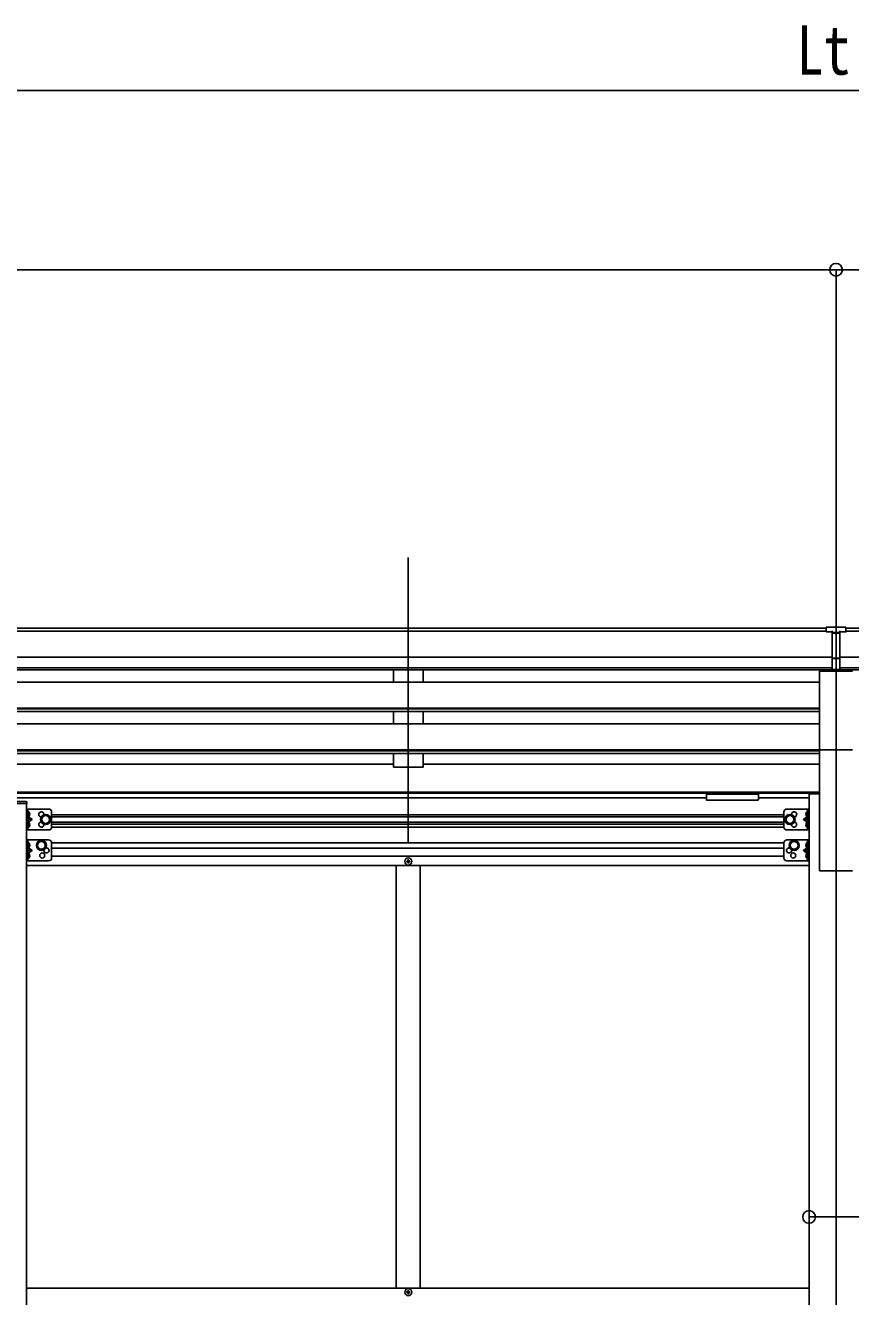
# Model space of a CAD drawing. Units: millimetres, scale not verified. Extents: x -10512 to 10512, y -7425 to 7425.
# Drawn here: x -2873 to -1492, y -2676 to -548 of the extents above; entities that cross this region are included whole.
import ezdxf
from ezdxf.enums import TextEntityAlignment as Align

# ---------------------------------------------------------------- set-up
doc = ezdxf.new("R2010")
doc.units = ezdxf.units.MM
doc.header["$LTSCALE"] = 30
for name, color, linetype in [('0-3_YKK_12', 2, 'Continuous'), ('0-4_YKK_13', 4, 'Continuous'), ('0-5_YKK_A1', 4, 'Continuous'), ('0-6_YKK_D', 6, 'Continuous')]:
    doc.layers.add(name, color=color, linetype=linetype)
doc.styles.add('ＭＳ ゴシック', font='')
doc.styles.get('ＭＳ ゴシック').set_extended_font_data('MS Gothic')

msp = doc.modelspace()

# ---------------------------------------------------------------- linework, layer by layer
at = {"layer": '0-3_YKK_12'}
for p, q in [((-2232.28, -1438.98), (-2232.28, -1916.5)), ((-1516.28, -1438.98), (-1516.28, -4613.38))]:
    msp.add_line(p, q, dxfattribs=at)
at = {"layer": '0-4_YKK_13'}
for p, q in [((-1532.77, -1563.4), (-1532.77, -1555.56)), ((-1532.77, -1563.4), (-1522.77, -1563.4)), ((-1516.27, -1564.22), (-1522.77, -1563.82)), ((-1522.77, -1565.4), (-1509.77, -1565.4)), ((-1509.77, -1563.88), (-1516.27, -1564.19)), ((-1509.77, -1627.03), (-1509.77, -1561.75)), ((-1522.77, -1606.92), (-1516.27, -1607.08)), ((-1516.27, -1607.08), (-1509.77, -1606.92)), ((-1543.78, -1760.81), (-1543.78, -1629.01)), ((-1543.78, -1629.01), (-1488.78, -1629.01)), ((-1522.77, -1625.96), (-1516.27, -1626.36)), ((-1516.27, -1626.36), (-1509.77, -1625.96)), ((-1543.78, -1760.81), (-1488.78, -1760.81)), ((-2870.78, -1850.38), (-2921.78, -1850.38)), ((-2872.28, -1847.38), (-2920.28, -1847.38)), ((-2870.78, -1848.88), (-2870.78, -1850.38)), ((-1733.28, -1833.67), (-1733.28, -1844.43)), ((-1733.28, -1833.86), (-1733.28, -1835.4)), ((-1731.28, -1833), (-1648.28, -1833)), ((-1731.28, -1835.18), (-1648.28, -1835.18)), ((-1731.28, -1845.09), (-1648.28, -1845.09)), ((-1646.28, -1833.67), (-1646.28, -1844.43)), ((-2871.28, -1859.86), (-2871.28, -1894.86)), ((-2834.28, -1859.86), (-2871.28, -1859.86)), ((-2868.78, -1859.86), (-2868.78, -1894.86)), ((-2868.28, -1872.36), (-2868.78, -1872.28)), ((-2868.28, -1864.36), (-2867.47, -1864.51)), ((-2868.28, -1872.36), (-2867.47, -1872.22)), ((-2829.28, -1864.86), (-2829.28, -1889.86)), ((-1603.48, -1864.86), (-1603.48, -1889.86)), ((-1598.48, -1859.86), (-1561.48, -1859.86)), ((-1564.48, -1864.36), (-1565.28, -1864.51)), ((-1564.48, -1872.36), (-1565.28, -1872.22)), ((-1564.48, -1872.36), (-1563.98, -1872.28)), ((-1563.98, -1859.86), (-1563.98, -1894.86)), ((-1561.48, -1859.86), (-1561.48, -1894.86)), ((-2868.78, -1877.36), (-2861.78, -1877.36)), ((-2868.28, -1890.36), (-2868.78, -1890.28)), ((-2868.28, -1882.36), (-2867.47, -1882.51)), ((-2868.28, -1890.36), (-2867.47, -1890.22)), ((-1563.98, -1877.36), (-1570.98, -1877.36)), ((-1564.48, -1882.36), (-1565.28, -1882.51)), ((-1564.48, -1890.36), (-1565.28, -1890.22)), ((-1564.48, -1890.36), (-1563.98, -1890.28)), ((-2834.28, -1894.86), (-2871.28, -1894.86)), ((-2871.28, -1911.74), (-2871.28, -1946.74)), ((-2834.28, -1911.74), (-2871.28, -1911.74)), ((-2868.78, -1911.74), (-2868.78, -1946.74)), ((-1598.48, -1894.86), (-1561.48, -1894.86)), ((-1598.48, -1911.74), (-1561.48, -1911.74)), ((-1563.98, -1911.74), (-1563.98, -1946.74)), ((-1561.48, -1911.74), (-1561.48, -1946.74)), ((-2868.28, -1916.24), (-2868.78, -1916.33)), ((-2868.78, -1929.24), (-2861.78, -1929.24)), ((-2868.28, -1934.24), (-2868.78, -1934.33)), ((-2868.28, -1916.24), (-2867.47, -1916.38)), ((-2868.28, -1924.24), (-2867.47, -1924.1)), ((-2868.28, -1934.24), (-2867.47, -1934.38)), ((-2829.28, -1916.74), (-2829.28, -1941.74)), ((-1603.48, -1916.74), (-1603.48, -1941.74)), ((-1563.98, -1929.24), (-1570.98, -1929.24)), ((-1564.48, -1916.24), (-1565.28, -1916.38)), ((-1564.48, -1924.24), (-1565.28, -1924.1)), ((-1564.48, -1934.24), (-1565.28, -1934.38)), ((-1564.48, -1916.24), (-1563.98, -1916.33)), ((-1564.48, -1934.24), (-1563.98, -1934.33)), ((-2834.28, -1946.74), (-2871.28, -1946.74)), ((-2868.28, -1942.24), (-2867.47, -1942.1)), ((-2233.77, -1947.24), (-2234.77, -1947.24)), ((-2230.77, -1948.24), (-2229.77, -1948.24)), ((-1598.48, -1946.74), (-1561.48, -1946.74)), ((-1564.48, -1942.24), (-1565.28, -1942.1)), ((-2233.78, -2669.36), (-2234.78, -2669.36)), ((-2230.78, -2668.36), (-2229.78, -2668.36))]:
    msp.add_line(p, q, dxfattribs=at)
for points in [[(-1532.77, -1555.56), (-1514.77, -1555.4), (-1499.77, -1555.53)], [(-1509.77, -1627.03), (-1516.27, -1627.42), (-1522.77, -1627.03), (-1522.77, -1561.69)], [(-1509.77, -1563.35), (-1499.77, -1563.27), (-1499.77, -1555.53)], [(-1509.77, -1608.02), (-1513.03, -1608.1), (-1516.27, -1608.18), (-1519.52, -1608.1), (-1522.77, -1608.02)], [(-1733.28, -1833.67), (-1733.24, -1833.47), (-1733.15, -1833.33), (-1733.06, -1833.24), (-1732.96, -1833.18), (-1732.83, -1833.13), (-1732.54, -1833.07), (-1732.05, -1833.03), (-1731.51, -1833.01), (-1731.28, -1833)], [(-1733.28, -1844.43), (-1733.24, -1844.62), (-1733.15, -1844.76), (-1733.06, -1844.85), (-1732.96, -1844.91), (-1732.83, -1844.96), (-1732.54, -1845.02), (-1732.05, -1845.07), (-1731.51, -1845.09), (-1731.28, -1845.09)], [(-1648.28, -1833), (-1647.92, -1833.01), (-1647.39, -1833.03), (-1646.94, -1833.08), (-1646.64, -1833.16), (-1646.47, -1833.26), (-1646.35, -1833.4), (-1646.28, -1833.58), (-1646.28, -1833.67)], [(-1648.28, -1845.09), (-1647.92, -1845.09), (-1647.39, -1845.06), (-1646.94, -1845.01), (-1646.64, -1844.93), (-1646.47, -1844.83), (-1646.35, -1844.7), (-1646.28, -1844.52), (-1646.28, -1844.43)], [(-2869.16, -1868.36), (-2868.53, -1867.18), (-2866.3, -1866.06)], [(-2869.16, -1868.36), (-2868.53, -1869.55), (-2866.3, -1870.66)], [(-2868.28, -1872.36), (-2868.28, -1864.36), (-2868.78, -1864.45), (-2868.78, -1872.28)], [(-2868.78, -1872.36), (-2861.78, -1877.36), (-2868.78, -1882.36)], [(-1563.98, -1872.36), (-1570.98, -1877.36), (-1563.98, -1882.36)], [(-1563.59, -1868.36), (-1564.22, -1867.18), (-1566.45, -1866.06)], [(-1563.59, -1868.36), (-1564.22, -1869.55), (-1566.45, -1870.66)], [(-1564.48, -1872.36), (-1564.48, -1864.36), (-1563.98, -1864.45), (-1563.98, -1872.28)], [(-2869.16, -1886.36), (-2868.53, -1885.18), (-2866.3, -1884.06)], [(-2869.16, -1886.36), (-2868.53, -1887.55), (-2866.3, -1888.66)], [(-2868.28, -1890.36), (-2868.28, -1882.36), (-2868.78, -1882.45), (-2868.78, -1890.28)], [(-1563.59, -1886.36), (-1564.22, -1885.18), (-1566.45, -1884.06)], [(-1563.59, -1886.36), (-1564.22, -1887.55), (-1566.45, -1888.66)], [(-1564.48, -1890.36), (-1564.48, -1882.36), (-1563.98, -1882.45), (-1563.98, -1890.28)], [(-2869.16, -1920.24), (-2868.53, -1919.06), (-2866.3, -1917.94)], [(-2869.16, -1920.24), (-2868.53, -1921.43), (-2866.3, -1922.54)], [(-2869.16, -1938.24), (-2868.53, -1937.06), (-2866.3, -1935.94)], [(-2868.28, -1916.24), (-2868.28, -1924.24), (-2868.78, -1924.15), (-2868.78, -1916.33)], [(-2868.78, -1924.24), (-2861.78, -1929.24), (-2868.78, -1934.24)], [(-2868.28, -1934.24), (-2868.28, -1942.24), (-2868.78, -1942.15), (-2868.78, -1934.33)], [(-1563.98, -1924.24), (-1570.98, -1929.24), (-1563.98, -1934.24)], [(-1563.59, -1920.24), (-1564.22, -1919.06), (-1566.45, -1917.94)], [(-1563.59, -1920.24), (-1564.22, -1921.43), (-1566.45, -1922.54)], [(-1563.59, -1938.24), (-1564.22, -1937.06), (-1566.45, -1935.94)], [(-1564.48, -1916.24), (-1564.48, -1924.24), (-1563.98, -1924.15), (-1563.98, -1916.33)], [(-1564.48, -1934.24), (-1564.48, -1942.24), (-1563.98, -1942.15), (-1563.98, -1934.33)], [(-2869.16, -1938.24), (-2868.53, -1939.43), (-2866.3, -1940.54)], [(-2234.77, -1947.24), (-2234.77, -1948.24), (-2233.77, -1948.24)], [(-2231.77, -1946.24), (-2231.77, -1945.24), (-2232.77, -1945.24), (-2232.77, -1946.24)], [(-2232.77, -1949.24), (-2232.77, -1950.24), (-2231.77, -1950.24), (-2231.77, -1949.24)], [(-2229.77, -1948.24), (-2229.77, -1947.24), (-2230.77, -1947.24)], [(-1563.59, -1938.24), (-1564.22, -1939.43), (-1566.45, -1940.54)], [(-2234.78, -2669.36), (-2234.78, -2668.36), (-2233.78, -2668.36)], [(-2232.78, -2667.36), (-2232.78, -2666.36), (-2231.78, -2666.36), (-2231.78, -2667.36)], [(-2231.78, -2670.36), (-2231.78, -2671.36), (-2232.78, -2671.36), (-2232.78, -2670.36)], [(-2229.78, -2668.36), (-2229.78, -2669.36), (-2230.78, -2669.36)]]:
    msp.add_lwpolyline(points, dxfattribs=at)
for points in [[(-2839.28, -1884.87), (-2845.78, -1881.12), (-2845.78, -1873.61), (-2839.28, -1869.86), (-2832.78, -1873.61), (-2832.78, -1881.12)], [(-1593.48, -1884.87), (-1586.98, -1881.12), (-1586.98, -1873.61), (-1593.48, -1869.86), (-1599.98, -1873.61), (-1599.98, -1881.12)], [(-2846.28, -1928.25), (-2852.78, -1924.5), (-2852.78, -1916.99), (-2846.28, -1913.24), (-2839.78, -1916.99), (-2839.78, -1924.5)], [(-1586.48, -1928.25), (-1579.98, -1924.5), (-1579.98, -1916.99), (-1586.48, -1913.24), (-1592.98, -1916.99), (-1592.98, -1924.5)]]:
    msp.add_lwpolyline(points, close=True, dxfattribs=at)
for centre, radius in [((-2839.28, -1877.36), 8.5), ((-2839.28, -1877.36), 7.5), ((-2839.28, -1877.36), 6.5), ((-1593.48, -1877.36), 8.5), ((-1593.48, -1877.36), 7.5), ((-1593.48, -1877.36), 6.5), ((-2846.28, -1920.74), 8.5), ((-2846.28, -1920.74), 7.5), ((-2846.28, -1920.74), 6.5), ((-1586.48, -1920.74), 8.5), ((-1586.48, -1920.74), 7.5), ((-1586.48, -1920.74), 6.5), ((-2844.77, -1937.74), 4.25), ((-1587.98, -1937.74), 4.25), ((-2232.27, -1947.74), 5.9), ((-2232.28, -2668.86), 5.9)]:
    msp.add_circle(centre, radius, dxfattribs=at)
for centre, radius, start, end in [((-2872.28, -1848.88), 1.5, 0, 90), ((-2867.63, -1865.39), 0.9, 32.05588, 80), ((-2867.63, -1871.34), 0.9, 280, 327.94412), ((-2872.38, -1868.36), 6.5, 327.94412, 32.05588), ((-2846.28, -1868.86), 4.25, 353.70569, 265.23923), ((-2834.28, -1864.86), 5, 0, 90), ((-1598.48, -1864.86), 5, 90, 180), ((-1586.48, -1868.86), 4.25, 274.76077, 186.29431), ((-1560.38, -1868.36), 6.5, 147.94412, 212.05588), ((-1565.12, -1865.39), 0.9, 100, 147.94412), ((-1565.12, -1871.34), 0.9, 212.05588, 260), ((-2867.63, -1883.39), 0.9, 32.05588, 80), ((-2867.63, -1889.34), 0.9, 280, 327.94412), ((-2872.38, -1886.36), 6.5, 327.94412, 32.05588), ((-2846.28, -1885.86), 4.25, 94.76077, 6.29431), ((-2834.28, -1889.86), 5, 270, 0), ((-1598.48, -1889.86), 5, 180, 270), ((-1586.48, -1885.86), 4.25, 173.70569, 85.23923), ((-1560.38, -1886.36), 6.5, 147.94412, 212.05588), ((-1565.12, -1883.39), 0.9, 100, 147.94412), ((-1565.12, -1889.34), 0.9, 212.05588, 260), ((-2834.28, -1916.74), 5, 0, 90), ((-1598.48, -1916.74), 5, 90, 180), ((-2867.63, -1917.27), 0.9, 32.05588, 80), ((-2867.63, -1923.22), 0.9, 280, 327.94412), ((-2867.63, -1935.27), 0.9, 32.05588, 80), ((-2872.38, -1920.24), 6.5, 327.94412, 32.05588), ((-2872.38, -1938.24), 6.5, 327.94412, 32.05588), ((-2837.77, -1929.24), 4.25, 162.88004, 107.12346), ((-1594.98, -1929.24), 4.25, 72.87654, 17.11996), ((-1560.38, -1920.24), 6.5, 147.94412, 212.05588), ((-1560.38, -1938.24), 6.5, 147.94412, 212.05588), ((-1565.12, -1917.27), 0.9, 100, 147.94412), ((-1565.12, -1923.22), 0.9, 212.05588, 260), ((-1565.12, -1935.27), 0.9, 100, 147.94412), ((-2867.63, -1941.22), 0.9, 280, 327.94412), ((-2834.28, -1941.74), 5, 270, 0), ((-2233.77, -1946.24), 1, 270, 0), ((-2233.77, -1949.24), 1, 0, 90), ((-2230.77, -1946.24), 1, 180, 270), ((-2230.77, -1949.24), 1, 90, 180), ((-1598.48, -1941.74), 5, 180, 270), ((-1565.12, -1941.22), 0.9, 212.05588, 260), ((-2233.78, -2667.36), 1, 270, 0), ((-2233.78, -2670.36), 1, 0, 90), ((-2230.78, -2667.36), 1, 180, 270), ((-2230.78, -2670.36), 1, 90, 180)]:
    msp.add_arc(centre, radius, start, end, dxfattribs=at)
for centre, major_axis, ratio, start_param, end_param in [((-1491.7, -1565.71), (24.57, -1.51), 0.121868, 3.1422238, 3.1491027), ((-1731.28, -1835.4), (2, 0), 0.109601, 1.5707963, 3.1415927), ((-1648.28, -1835.4), (2, 0), 0.109601, 0, 1.5707963)]:
    msp.add_ellipse(centre, major_axis=major_axis, ratio=ratio, start_param=start_param, end_param=end_param, dxfattribs=at)
at = {"layer": '0-5_YKK_A1'}
for p, q in [((-1532.77, -1556.97), (-4373.78, -1556.97)), ((-1532.77, -1562.18), (-4373.78, -1562.18)), ((-1509.77, -1562.18), (-1509.77, -1562.18)), ((1341.23, -1556.97), (-1499.77, -1556.97)), ((1341.23, -1562.18), (-1499.77, -1562.18)), ((-1522.77, -1605.72), (-4373.78, -1605.72)), ((1341.23, -1605.72), (-1509.78, -1605.72)), ((-1522.77, -1623.57), (-4373.78, -1623.57)), ((-1522.77, -1626.82), (-4373.78, -1626.82)), ((-2257.28, -1626.91), (-2257.28, -1647.39)), ((-2207.28, -1626.91), (-2207.28, -1647.39)), ((1341.23, -1623.57), (-1509.78, -1623.57)), ((1341.23, -1626.82), (-1509.78, -1626.82)), ((-1543.78, -1647.39), (-4248.78, -1647.39)), ((-2207.28, -1647.39), (-2257.28, -1647.39)), ((-1543.78, -1690.76), (-4248.78, -1690.76)), ((-1543.78, -1692.25), (-4248.78, -1692.25)), ((-1543.78, -1696.57), (-4248.78, -1696.57)), ((-2257.28, -1696.57), (-2257.28, -1717.5)), ((-2207.28, -1717.5), (-2207.28, -1696.57)), ((-1543.78, -1717.5), (-4248.78, -1717.5)), ((-2207.28, -1717.5), (-2257.28, -1717.5)), ((-1543.78, -1760.86), (-4248.78, -1760.86)), ((-1543.78, -1762.36), (-4248.78, -1762.36)), ((-1543.78, -1766.67), (-4248.78, -1766.67)), ((-2257.28, -1766.67), (-2257.28, -1789.72)), ((-2207.28, -1766.67), (-2207.28, -1789.72)), ((-1543.78, -1760.81), (-1543.78, -1963.38)), ((-2257.28, -1784.78), (-2923.28, -1784.78)), ((-1543.78, -1784.78), (-2207.28, -1784.78)), ((-2207.28, -1789.72), (-2257.28, -1789.72)), ((-1543.78, -1831.79), (-4248.78, -1831.79)), ((-1543.78, -1833.19), (-4248.78, -1833.19)), ((-1733.28, -1840.88), (-4059.28, -1840.88)), ((-2871.28, -1850.38), (-2871.28, -4213.38)), ((-1561.48, -1840.88), (-1646.28, -1840.88)), ((-1561.48, -1834.38), (-1561.48, -4463.38)), ((-1561.48, -1834.38), (-1543.78, -1834.38)), ((-2829.28, -1869.36), (-1603.48, -1869.36)), ((-2829.28, -1872.86), (-1603.48, -1872.86)), ((-1603.45, -1890.36), (-2829.3, -1890.36)), ((-2829.28, -1881.86), (-1603.48, -1881.86)), ((-2829.28, -1885.36), (-1603.48, -1885.36)), ((-2829.3, -1916.24), (-1603.45, -1916.24)), ((-2829.28, -1925.24), (-1603.48, -1925.24)), ((-2871.28, -1954.24), (-1561.48, -1954.24)), ((-1603.48, -1938.74), (-2829.28, -1938.74)), ((-2252.28, -1954.24), (-2252.28, -2661.86)), ((-2212.28, -1954.24), (-2212.28, -2661.86)), ((-1543.78, -1963.38), (-1488.78, -1963.38)), ((-1561.48, -2662.36), (-2871.28, -2662.36))]:
    msp.add_line(p, q, dxfattribs=at)
at = {"layer": '0-6_YKK_D'}
for p, q in [((-4250.27, -656.97), (1217.73, -656.97)), ((-4380.27, -956.97), (-1516.27, -956.97)), ((-1516.27, -1466.54), (-1516.27, -955.97)), ((-1516.27, -1466.54), (-1516.27, -955.97)), ((-1516.27, -956.97), (1347.73, -956.97)), ((-1561.48, -2521.28), (-1561.48, -2543.93))]:
    msp.add_line(p, q, dxfattribs=at)
msp.add_lwpolyline([(-1561.48, -2542.93), (-1471.08, -2542.93), (-1222.52, -2542.93)], dxfattribs=at)
for centre in [(-1516.27, -956.97), (-1516.27, -956.97), (-1561.48, -2542.93)]:
    msp.add_circle(centre, 10.62, dxfattribs=at)

# ---------------------------------------------------------------- texts
at = {"layer": '0-6_YKK_D', "style": 'ＭＳ ゴシック', "width": 0.8}
msp.add_text('Lt', height=82.48, dxfattribs=at).set_placement((-1582.27, -654.97), align=Align.BOTTOM_LEFT)

doc.saveas('drawing.dxf')
